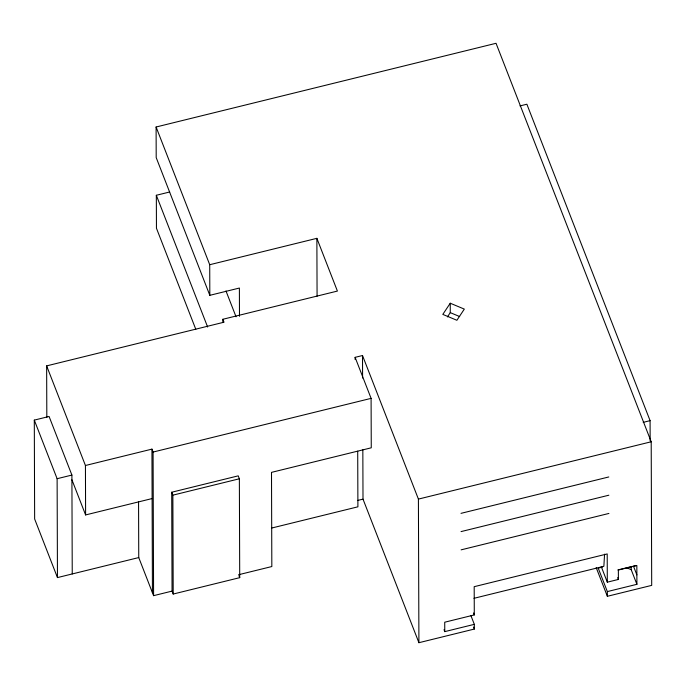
<?xml version="1.0" encoding="UTF-8"?>
<svg xmlns="http://www.w3.org/2000/svg" width="686" height="686" viewBox="0 0 686 686"><rect width="100%" height="100%" fill="white"/><g stroke="black" fill="none" stroke-linecap="round" stroke-linejoin="round"><path stroke-width="1.03" d="M604.572 554.151L603.86 566.319L473.957 598.312M450.248 303.221L442.813 314.394L456.885 320.276L464.319 309.103L450.248 303.221L450.273 312.636L447.418 316.932M239.483 316.289L239.388 288.043L209.822 295.323L156.202 157.609L156.099 127.004L496.038 43.295L651.203 441.775L651.7 585.381L607.359 596.297L596.194 567.622M195.802 329.297L156.451 228.232L156.331 195.278L169.682 191.994M519.979 105.918L526.874 104.221L650.088 420.655L650.157 440.875M209.822 295.323L209.719 264.719L316.872 238.334L337.409 291.07L222.864 319.273L222.873 322.489M46.82 417.32L46.639 365.887L224.005 322.206L222.864 319.273M138.563 501.92L138.752 557.572L57.461 577.586L34.643 518.985L34.3 420.115L49.083 416.471L71.901 475.072L72.244 573.95M355.125 359.49L355.116 357.346L362.508 355.528L418.409 499.099L418.914 642.705L474.335 629.053L474.326 624.346L470.896 615.556M152.112 498.559L85.604 514.937L85.433 465.502L151.94 449.124L153.081 452.057L153.587 595.662L172.057 591.109L171.714 492.231L238.222 475.852L239.363 478.785L239.714 577.663L173.198 594.042L172.057 591.109M153.081 452.057L371.092 398.369L355.116 357.346M57.461 577.586L57.118 478.708L71.901 475.072M173.198 594.042L172.855 495.163L239.363 478.785M643.194 422.353L650.088 420.655M357.466 500.497L363.005 499.134L362.834 449.836M271.596 528.066L357.903 506.817L357.706 451.174M418.409 499.099L651.203 441.775M460.992 513.351L608.791 476.959M238.574 574.731L271.827 566.542L271.502 472.371L371.263 447.804L371.092 398.369M461.052 531.599L608.859 495.206M461.121 549.846L608.919 513.445M602.325 567.142L598.218 568.154L607.342 591.589L607.359 596.297M617.82 569.955L632.466 566.344M607.342 591.589L636.9 584.309L636.84 565.478L618.36 570.032L618.395 579.447L607.307 582.174L607.213 553.928L474.189 586.684L474.292 614.93L444.725 622.211L444.76 631.626L474.326 624.346M635.991 565.633L633.444 566.104L636.874 574.894M450.273 312.636L459.663 316.555M626.361 567.639L631.197 569.663L636.9 584.309M617.683 577.612L618.395 579.447M601.228 566.55L607.307 582.174M473.529 612.975L474.292 614.93M473.563 627.064L474.335 629.053M444.005 629.671L444.76 631.626M363.005 499.134L418.914 642.705M225.977 290.933L236.035 316.769M156.099 127.004L209.719 264.719M156.331 195.278L207.635 327.033M238.951 575.708L239.714 577.663M171.714 492.231L172.855 495.163M138.752 557.572L153.587 595.662M46.639 365.887L85.433 465.502M71.919 479.78L85.604 514.937M34.3 420.115L57.118 478.708M631.189 566.525L631.197 569.663M362.508 355.528L362.585 378.037M316.872 238.334L317.078 296.198M151.94 449.124L152.446 592.73"/></g></svg>
